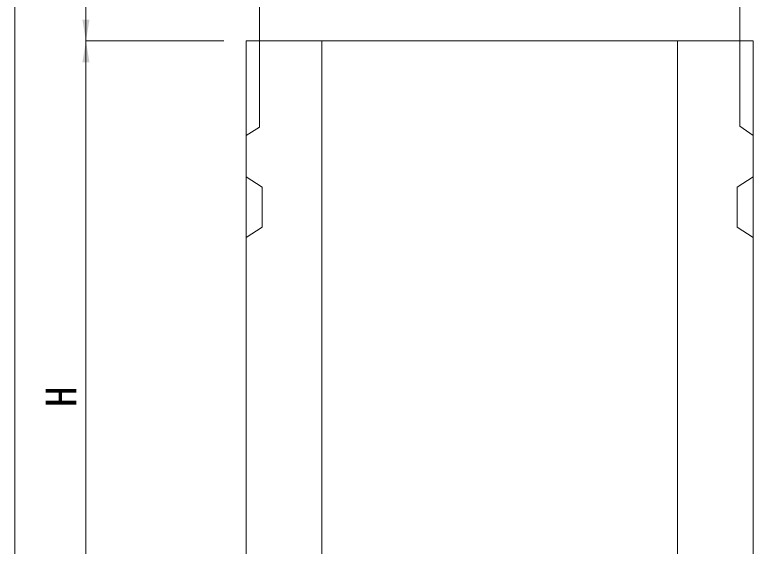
# Model space of a CAD drawing. Units: millimetres at full size, sheet at 1:20; details may follow other scales. Extents: x 0 to 8400, y 0 to 13400.
# Drawn here: x 4811 to 5641, y 3219 to 3816 of the extents above; entities that cross this region are included whole.
import ezdxf
from ezdxf.enums import TextEntityAlignment as Align

# ---------------------------------------------------------------- set-up
doc = ezdxf.new("R2010")
doc.units = ezdxf.units.MM
doc.header["$LTSCALE"] = 20
for name, color, linetype, lineweight in [('寸法線', 7, 'Continuous', 13), ('本体', 2, 'Continuous', 20), ('補助線', 8, 'Continuous', 20)]:
    doc.layers.add(name, color=color, linetype=linetype, lineweight=lineweight)
doc.styles.add('ＭＳ ゴシック', font='')
doc.styles.get('ＭＳ ゴシック').set_extended_font_data('MS Gothic')

# ---------------------------------------------------------------- blocks, each defined once
blk = doc.blocks.new('filled_arrow')
at = {"color": 0, "linetype": 'Continuous', "lineweight": -2}
blk.add_solid([(7.5, 1.25), (0, 0), (7.5, -1.25)], dxfattribs=at)

msp = doc.modelspace()

# ---------------------------------------------------------------- linework, layer by layer
at = {"layer": '寸法線'}
for p, q in [((4810.68, 3920.07), (4810.68, 2337.07)), ((4890.68, 3787.07), (4890.68, 3920.07)), ((4890.68, 3787.07), (4890.68, 2987.07)), ((5030.69, 3787.07), (4890.68, 3787.07)), ((5045.69, 3787.07), (4890.68, 3787.07))]:
    msp.add_line(p, q, dxfattribs=at)
at = {"layer": '本体'}
for p, q in [((5085.69, 3920.07), (5085.69, 3787.07)), ((5625.69, 3920.07), (5625.69, 3787.07)), ((5070.69, 3787.07), (5155.69, 3787.07)), ((5070.69, 2337.07), (5070.69, 3787.07)), ((5085.69, 3690.07), (5085.69, 3787.07)), ((5155.69, 3787.07), (5085.69, 3787.07)), ((5155.69, 3787.07), (5085.69, 3787.07)), ((5085.69, 3787.07), (5625.69, 3787.07)), ((5155.69, 3081.1), (5155.69, 3787.07)), ((5555.69, 3787.07), (5640.69, 3787.07)), ((5555.69, 3081.1), (5555.69, 3787.07)), ((5625.69, 3787.07), (5555.69, 3787.07)), ((5625.69, 3787.07), (5555.69, 3787.07)), ((5625.69, 3691.23), (5625.69, 3787.07)), ((5640.69, 2337.07), (5640.69, 3787.07)), ((5085.69, 3690.07), (5070.69, 3680.57)), ((5625.69, 3691.23), (5640.69, 3680.57)), ((5070.69, 3634.07), (5088.69, 3622.57)), ((5622.69, 3622.57), (5640.69, 3634.07)), ((5088.69, 3577.57), (5088.69, 3622.57)), ((5622.69, 3577.57), (5622.69, 3622.57)), ((5088.69, 3577.57), (5070.69, 3566.07)), ((5622.69, 3577.57), (5640.69, 3566.07))]:
    msp.add_line(p, q, dxfattribs=at)
at = {"layer": '補助線'}
msp.add_line((5155.69, 3787.07), (5555.69, 3787.07), dxfattribs=at)

# ---------------------------------------------------------------- block references
at = {"layer": '寸法線', "xscale": 3.2, "yscale": 3.2}
for rotation in [90, 270]:
    msp.add_blockref('filled_arrow', (4890.68, 3787.07), dxfattribs=dict(at, rotation=rotation))

# ---------------------------------------------------------------- texts
at = {"layer": '寸法線', "style": 'ＭＳ ゴシック'}
msp.add_text('H', height=34.18, rotation=90, dxfattribs=at).set_placement((4862.68, 3387.07), align=Align.MIDDLE_CENTER)

doc.saveas('drawing.dxf')
